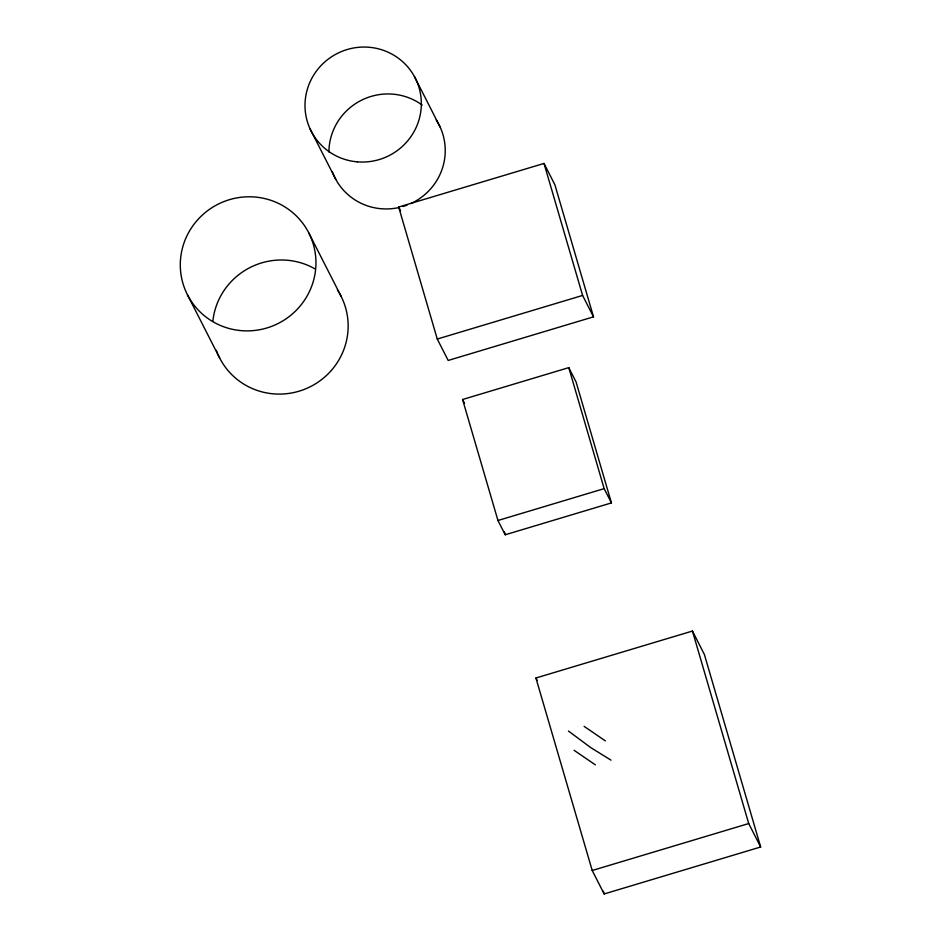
<?xml version="1.0" encoding="UTF-8"?>
<svg xmlns="http://www.w3.org/2000/svg" width="941" height="941" viewBox="0 0 941 941"><rect width="100%" height="100%" fill="white"/><g stroke="black" fill="none" stroke-linecap="round" stroke-linejoin="round"><path stroke-width="1.41" d="M398.678 207.032L544.016 163.44L554.919 184.848L593.512 316.846L448.175 360.45L437.271 339.042L398.678 207.032L400.595 210.819M437.271 339.042L582.608 295.439L593.512 316.846M462.572 399.502L568.776 367.637L576.057 381.905L611.427 502.906L505.223 534.77L497.954 520.502L462.572 399.502L464.56 403.395M497.954 520.502L604.157 488.638L611.427 502.906M535.923 678.002L692.447 631.046L704.386 654.489L760.669 846.994L604.157 893.95L592.207 870.496L535.923 678.002L537.123 680.343M592.207 870.496L748.718 823.551L760.669 846.994M611.015 760.163L590.689 747.577L568.458 731.051M584.114 726.358L605.392 740.908M574.092 750.306L595.371 764.857M414.405 76.515L440.129 127.07M310.107 128.929L335.843 179.484M308.789 232.909L341.007 296.121M187.447 294.768L219.653 357.98M692.447 631.046L748.718 823.551M544.016 163.44L582.608 295.439M568.776 367.637L604.157 488.638M504.4 531.959L505.223 534.77M603.346 891.198L604.157 893.95M337.407 289.934A68.105 66.787 -27 0 1 312.271 385.692A68.105 66.787 -27 0 1 218.112 354.745M217.642 353.651A68.105 66.787 -27 0 1 216.348 350.323M212.889 320.893A68.105 66.787 -27 0 1 314.976 268.867M436.201 119.907A58.401 57.26 -27 0 1 410.899 203.527M407.053 205.126A58.401 57.26 -27 0 1 403.101 206.467M399.066 207.514A58.401 57.26 -27 0 1 332.444 172.05M328.903 151.995A58.401 57.26 -27 0 1 361.368 100.275A58.401 57.26 -27 0 1 422.227 105.098M239.226 330.444A68.105 66.787 -27 0 0 310.801 237.226A68.105 66.787 -27 0 0 194.328 223.829A68.105 66.787 -27 0 0 239.226 330.444M357.274 161.84A58.401 57.26 -27 0 0 416.24 80.173A58.401 57.26 -27 0 0 316.011 71.634A58.401 57.26 -27 0 0 357.274 161.84"/></g></svg>
